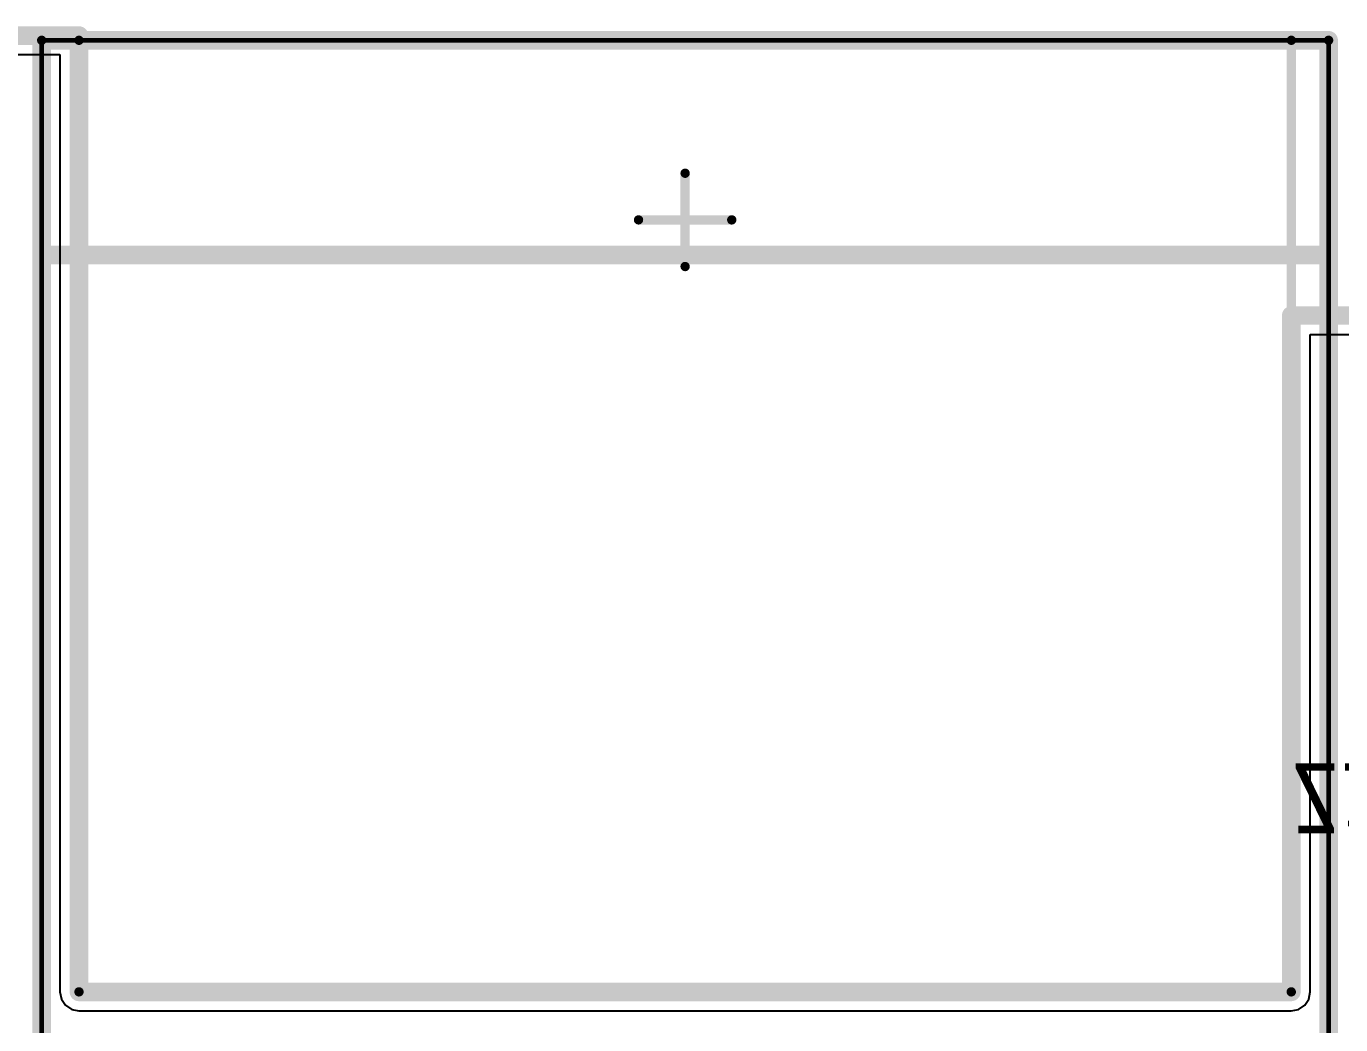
# Model space of a CAD drawing. Header units: millimetres. Extents: x 15 to 120, y 22 to 104.
# Drawn here: x 86.13 to 100.23, y 84.4 to 95.1 of the extents above; entities that cross this region are included whole.
import ezdxf

# ---------------------------------------------------------------- set-up
doc = ezdxf.new("R2010")
doc.units = ezdxf.units.MM
for name, color, linetype in [('BottomLayer', 5, 'Continuous'), ('BottomOverlay', 54, 'Continuous'), ('KeepOutLayer', 6, 'Continuous'), ('Mechanical13', 56, 'Continuous'), ('Mechanical15', 56, 'Continuous'), ('TopLayer', 1, 'Continuous'), ('TopOverlay', 2, 'Continuous')]:
    doc.layers.add(name, color=color, linetype=linetype)

msp = doc.modelspace()

# ---------------------------------------------------------------- linework, layer by layer
at = {"layer": 'BottomLayer'}
for p, q in [((42.404, 94.796), (86.496, 94.796)), ((86.496, 94.796), (86.496, 84.75)), ((99.904, 84.75), (99.904, 91.796)), ((99.904, 91.796), (100.322, 91.796)), ((86.496, 84.75), (86.512, 84.672)), ((99.888, 84.672), (99.904, 84.75)), ((86.512, 84.672), (86.556, 84.606)), ((86.556, 84.606), (86.622, 84.562)), ((99.778, 84.562), (99.844, 84.606)), ((99.844, 84.606), (99.888, 84.672)), ((86.622, 84.562), (86.7, 84.546)), ((86.7, 84.546), (99.7, 84.546)), ((99.7, 84.546), (99.778, 84.562))]:
    msp.add_line(p, q, dxfattribs=at)
at = {"layer": 'KeepOutLayer', "const_width": 0.2}
for points in [[(42.2, 95), (86.7, 95)], [(86.7, 84.75), (86.7, 95)], [(99.7, 84.75), (99.7, 92)], [(99.7, 92), (101.5, 92)], [(86.7, 84.75), (99.7, 84.75)]]:
    msp.add_lwpolyline(points, dxfattribs=at)
at = {"layer": 'KeepOutLayer', "const_width": 0.1}
for points in [[(86.65, 95, 1), (86.75, 95, 1)], [(86.65, 95, 1), (86.75, 95, 1)], [(99.65, 92, 1), (99.75, 92, 1)], [(99.65, 92, 1), (99.75, 92, 1)], [(86.65, 84.75, 1), (86.75, 84.75, 1)], [(86.65, 84.75, 1), (86.75, 84.75, 1)], [(99.65, 84.75, 1), (99.75, 84.75, 1)], [(99.65, 84.75, 1), (99.75, 84.75, 1)]]:
    msp.add_lwpolyline(points, format="xyb", close=True, dxfattribs=at)
at = {"layer": 'Mechanical13', "const_width": 0.1}
for points in [[(86.3, 81.55), (86.3, 94.95)], [(86.3, 94.95), (100.1, 94.95)], [(86.7, 84.75), (86.7, 94.95)], [(86.7, 94.95), (99.7, 94.95)], [(99.7, 84.75), (99.7, 94.95)], [(100.1, 81.55), (100.1, 94.95)], [(86.7, 84.75), (99.7, 84.75)]]:
    msp.add_lwpolyline(points, dxfattribs=at)
at = {"layer": 'Mechanical13', "const_width": 0.05}
for points in [[(86.275, 94.95, 1), (86.325, 94.95, 1)], [(86.275, 94.95, 1), (86.325, 94.95, 1)], [(86.675, 94.95, 1), (86.725, 94.95, 1)], [(86.675, 94.95, 1), (86.725, 94.95, 1)], [(99.675, 94.95, 1), (99.725, 94.95, 1)], [(99.675, 94.95, 1), (99.725, 94.95, 1)], [(100.075, 94.95, 1), (100.125, 94.95, 1)], [(100.075, 94.95, 1), (100.125, 94.95, 1)], [(86.675, 84.75, 1), (86.725, 84.75, 1)], [(86.675, 84.75, 1), (86.725, 84.75, 1)], [(99.675, 84.75, 1), (99.725, 84.75, 1)], [(99.675, 84.75, 1), (99.725, 84.75, 1)]]:
    msp.add_lwpolyline(points, format="xyb", close=True, dxfattribs=at)
at = {"layer": 'Mechanical15'}
for points, const_width in [([(86.3, 81.55), (86.3, 94.95)], 0.05), ([(86.3, 94.95), (100.1, 94.95)], 0.05), ([(100.1, 81.55), (100.1, 94.95)], 0.05), ([(93.2, 92.525), (93.2, 93.525)], 0.1), ([(92.7, 93.025), (93.7, 93.025)], 0.1)]:
    msp.add_lwpolyline(points, dxfattribs=dict(at, const_width=const_width))
for points, const_width in [([(86.288, 94.95, 1), (86.313, 94.95, 1)], 0.025), ([(86.288, 94.95, 1), (86.313, 94.95, 1)], 0.025), ([(100.088, 94.95, 1), (100.112, 94.95, 1)], 0.025), ([(100.088, 94.95, 1), (100.112, 94.95, 1)], 0.025), ([(93.175, 93.525, 1), (93.225, 93.525, 1)], 0.05), ([(92.675, 93.025, 1), (92.725, 93.025, 1)], 0.05), ([(93.675, 93.025, 1), (93.725, 93.025, 1)], 0.05), ([(93.175, 92.525, 1), (93.225, 92.525, 1)], 0.05)]:
    msp.add_lwpolyline(points, format="xyb", close=True, dxfattribs=dict(at, const_width=const_width))
at = {"layer": 'TopLayer'}
for p, q in [((42.404, 94.796), (86.496, 94.796)), ((86.496, 94.796), (86.496, 84.75)), ((99.904, 84.75), (99.904, 91.796)), ((99.904, 91.796), (100.322, 91.796)), ((86.496, 84.75), (86.512, 84.672)), ((99.888, 84.672), (99.904, 84.75)), ((86.512, 84.672), (86.556, 84.606)), ((86.556, 84.606), (86.622, 84.562)), ((99.778, 84.562), (99.844, 84.606)), ((99.844, 84.606), (99.888, 84.672)), ((86.622, 84.562), (86.7, 84.546)), ((86.7, 84.546), (99.7, 84.546)), ((99.7, 84.546), (99.778, 84.562))]:
    msp.add_line(p, q, dxfattribs=at)
at = {"layer": 'TopOverlay', "const_width": 0.2}
for points in [[(86.3, 94.95), (100.1, 94.95)], [(86.3, 92.13), (86.3, 94.95)], [(100.1, 92.13), (100.1, 94.95)], [(86.3, 92.65), (100.1, 92.65)], [(86.3, 81.55), (86.3, 92.13)], [(100.1, 81.55), (100.1, 92.13)]]:
    msp.add_lwpolyline(points, dxfattribs=at)
at = {"layer": 'TopOverlay', "const_width": 0.1}
for points in [[(86.25, 94.95, 1), (86.35, 94.95, 1)], [(86.25, 94.95, 1), (86.35, 94.95, 1)], [(100.05, 94.95, 1), (100.15, 94.95, 1)], [(100.05, 94.95, 1), (100.15, 94.95, 1)], [(86.25, 92.65, 1), (86.35, 92.65, 1)], [(100.05, 92.65, 1), (100.15, 92.65, 1)], [(86.25, 92.13, 1), (86.35, 92.13, 1)], [(86.25, 92.13, 1), (86.35, 92.13, 1)], [(100.05, 92.13, 1), (100.15, 92.13, 1)], [(100.05, 92.13, 1), (100.15, 92.13, 1)]]:
    msp.add_lwpolyline(points, format="xyb", close=True, dxfattribs=at)

# ---------------------------------------------------------------- texts
at = {"layer": 'BottomOverlay', "text_generation_flag": 2}
msp.add_text('Z1', height=0.75, rotation=180, dxfattribs=at).set_placement((99.7, 87.2))

doc.saveas('drawing.dxf')
